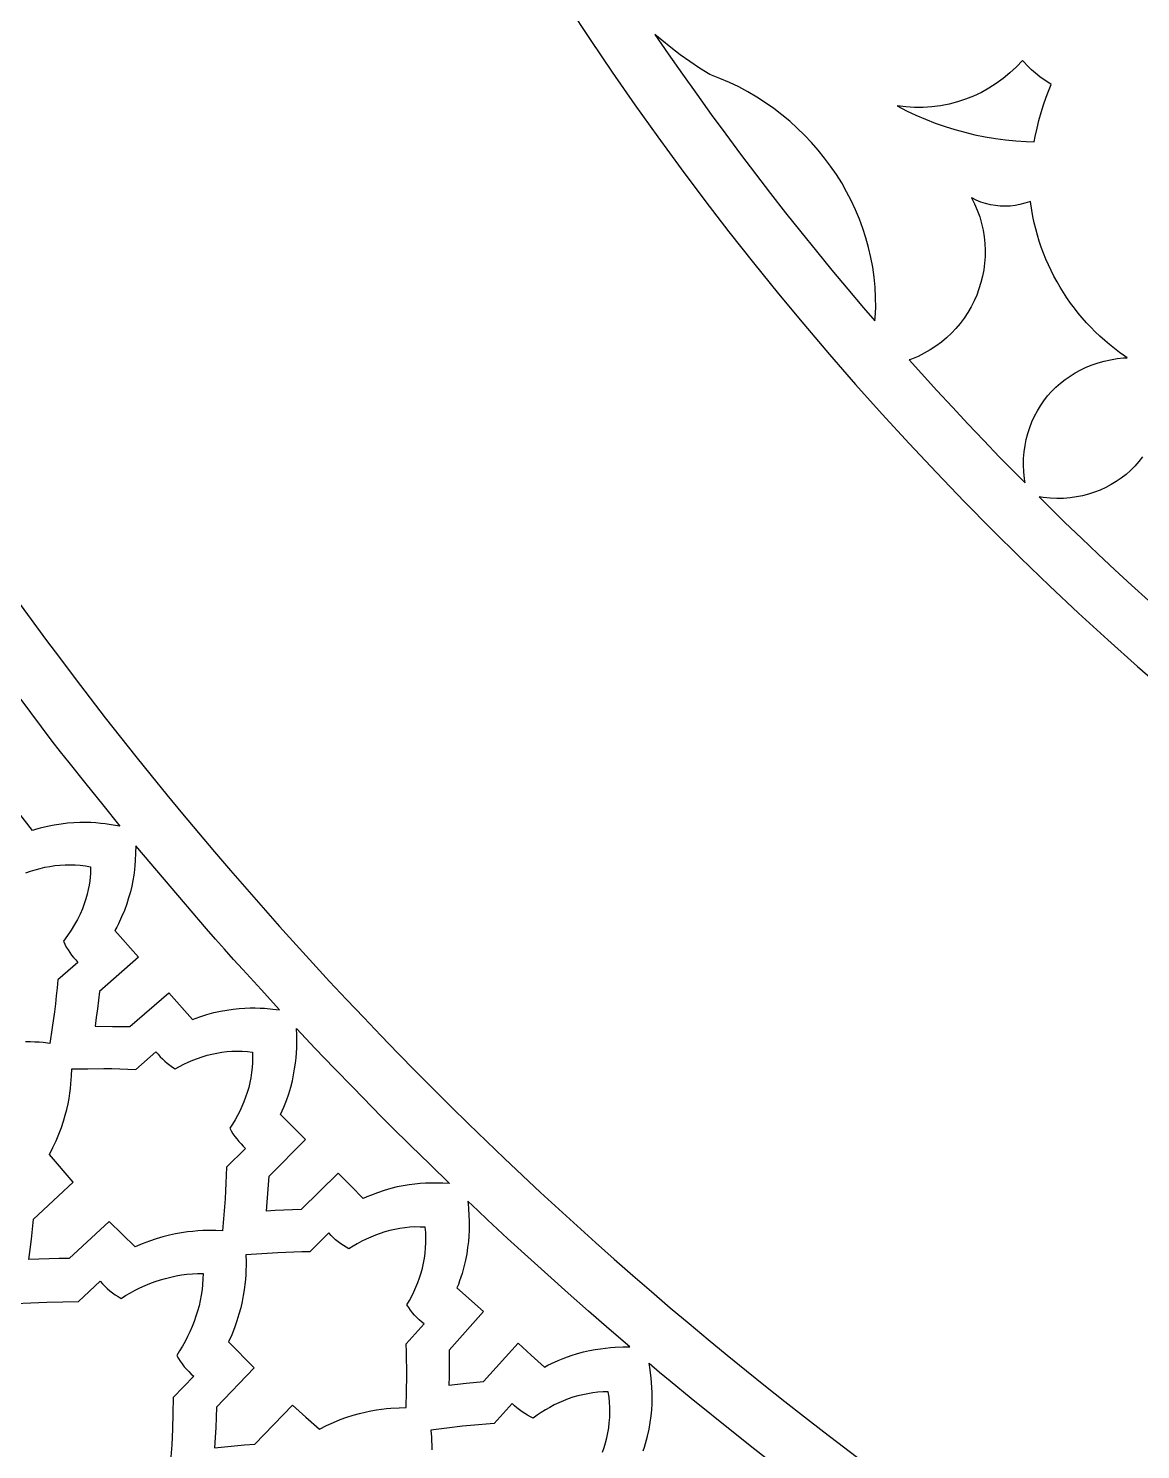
# Model space of a CAD drawing. Extents: x -550 to 550, y -550 to 550.
# Drawn here: x -286.9 to -188.4, y -283 to -157.1 of the extents above; entities that cross this region are included whole.
import ezdxf

# ---------------------------------------------------------------- set-up
doc = ezdxf.new("R2010")
doc.units = 0
doc.layers.add('LAYER_1', color=18, linetype='CONTINUOUS')
doc.layers.add('LAYER_10', color=4, linetype='CONTINUOUS')

msp = doc.modelspace()

# ---------------------------------------------------------------- linework, layer by layer
at = {"layer": 'LAYER_1'}
for points in [[(0, 550, 0.414214), (-550, 0, 0.414214), (0, -550, 0.414214), (550, 0, 0.414214)], [(-196.97, -163.89), (-196.74, -163.21), (-196.48, -162.54), (-196.3, -162.09), (-196.51, -161.95), (-196.91, -161.68), (-197.3, -161.4), (-197.68, -161.09), (-198.04, -160.78), (-198.39, -160.44), (-198.73, -160.09), (-198.84, -159.97, -0.255708), (-209.95, -163.98), (-209.93, -163.99), (-209.1, -164.41), (-208.27, -164.8), (-207.42, -165.17), (-206.57, -165.5), (-205.7, -165.8), (-204.83, -166.08), (-203.94, -166.32), (-203.05, -166.54), (-202.15, -166.72), (-201.24, -166.87), (-200.33, -167), (-199.42, -167.09), (-198.5, -167.15), (-197.8, -167.17), (-197.71, -166.69), (-197.55, -165.97), (-197.38, -165.27), (-197.18, -164.57)]]:
    msp.add_lwpolyline(points, format="xyb", close=True, dxfattribs=at)
for points in [[(-224.78, -161.92), (-225.63, -161.55), (-226.52, -161.21), (-227.43, -160.64), (-228.3, -160.06), (-229.15, -159.45), (-229.98, -158.82), (-230.79, -158.17), (-231.4, -157.65), (-230.22, -159.37), (-228.96, -161.17), (-227.69, -162.96), (-226.41, -164.74), (-225.12, -166.5), (-223.81, -168.25), (-222.49, -170), (-221.16, -171.73), (-219.81, -173.44), (-218.46, -175.15), (-217.09, -176.84), (-215.71, -178.53), (-214.31, -180.2), (-212.91, -181.86), (-211.91, -183.02), (-211.88, -182.74), (-211.84, -181.84), (-211.85, -180.94), (-211.89, -180.04), (-211.97, -179.16), (-212.1, -178.27), (-212.26, -177.4), (-212.46, -176.53), (-212.7, -175.68), (-212.97, -174.83), (-213.28, -174), (-213.62, -173.18), (-214, -172.37), (-214.41, -171.58), (-214.85, -170.81), (-215.32, -170.06), (-215.83, -169.32), (-216.36, -168.6), (-216.92, -167.9), (-217.51, -167.23), (-218.13, -166.58), (-218.78, -165.95), (-219.45, -165.35), (-220.14, -164.77), (-220.86, -164.22), (-221.6, -163.7), (-222.36, -163.21), (-223.15, -162.74), (-223.96, -162.31)], [(-198.61, -197.37), (-198.67, -197), (-198.73, -196.39), (-198.75, -195.79), (-198.74, -195.2), (-198.69, -194.63), (-198.61, -194.06), (-198.51, -193.51), (-198.37, -192.98), (-198.2, -192.45), (-198, -191.95), (-197.78, -191.46), (-197.52, -190.98), (-197.24, -190.53), (-196.94, -190.09), (-196.61, -189.67), (-196.26, -189.28), (-195.88, -188.9), (-195.48, -188.55), (-195.06, -188.22), (-194.62, -187.91), (-194.16, -187.62), (-193.68, -187.36), (-193.19, -187.13), (-192.67, -186.92), (-192.14, -186.74), (-191.6, -186.58), (-191.04, -186.46), (-190.46, -186.36), (-189.88, -186.3), (-189.57, -186.28), (-189.78, -186.14), (-190.24, -185.81), (-190.69, -185.47), (-191.13, -185.12), (-191.56, -184.75), (-191.98, -184.38), (-192.39, -183.99), (-192.78, -183.59), (-193.17, -183.18), (-193.54, -182.76), (-193.9, -182.33), (-194.24, -181.89), (-194.58, -181.44), (-194.9, -180.99), (-195.2, -180.52), (-195.5, -180.05), (-195.78, -179.56), (-196.05, -179.07), (-196.3, -178.57), (-196.54, -178.06), (-196.76, -177.55), (-196.97, -177.03), (-197.17, -176.5), (-197.35, -175.97), (-197.51, -175.43), (-197.67, -174.88), (-197.8, -174.33), (-197.92, -173.78), (-198.02, -173.21), (-198.11, -172.65), (-198.14, -172.44), (-198.21, -172.47), (-198.63, -172.61), (-199.06, -172.72), (-199.5, -172.8), (-199.93, -172.85), (-200.37, -172.87), (-200.81, -172.86), (-201.24, -172.81), (-201.68, -172.74), (-202.1, -172.63), (-202.52, -172.5), (-202.93, -172.34), (-203.33, -172.14), (-203.36, -172.13), (-203.08, -172.67), (-202.84, -173.23), (-202.63, -173.81), (-202.46, -174.39), (-202.33, -174.98), (-202.23, -175.57), (-202.17, -176.16), (-202.15, -176.75), (-202.15, -177.33), (-202.2, -177.92), (-202.27, -178.49), (-202.38, -179.07), (-202.52, -179.63), (-202.69, -180.19), (-202.89, -180.73), (-203.13, -181.26), (-203.39, -181.78), (-203.68, -182.29), (-204, -182.77), (-204.35, -183.24), (-204.73, -183.69), (-205.13, -184.12), (-205.56, -184.52), (-206.02, -184.91), (-206.5, -185.26), (-207.01, -185.59), (-207.54, -185.89), (-208.09, -186.16), (-208.67, -186.4), (-208.87, -186.47), (-207.79, -187.68), (-206.43, -189.18), (-205.05, -190.67), (-203.67, -192.15), (-202.27, -193.62), (-200.86, -195.09), (-199.43, -196.54)], [(-280.97, -245.48), (-279.43, -245.49), (-277.89, -245.51), (-274.43, -242.51), (-272.34, -244.87), (-272.01, -244.75), (-271.69, -244.64), (-271.06, -244.44), (-270.45, -244.27), (-269.86, -244.14), (-269.29, -244.04), (-268.74, -243.96), (-268.21, -243.91), (-267.71, -243.88), (-267.23, -243.86), (-266.78, -243.86), (-266.35, -243.87), (-265.95, -243.89), (-265.23, -243.95), (-264.64, -244.01), (-266.26, -242.23), (-267.89, -240.45), (-268.7, -239.56), (-269.5, -238.66), (-270.3, -237.76), (-271.09, -236.84), (-277.35, -229.51), (-277.37, -230.11), (-277.41, -230.82), (-277.44, -231.22), (-277.48, -231.64), (-277.54, -232.09), (-277.62, -232.56), (-277.72, -233.06), (-277.84, -233.57), (-277.99, -234.1), (-278.16, -234.65), (-278.37, -235.22), (-278.61, -235.8), (-278.89, -236.4), (-279.04, -236.7), (-279.21, -237), (-277.13, -239.37), (-280.56, -242.4), (-280.76, -243.94), (-280.86, -244.71)], [(-265.78, -261.84), (-265.72, -261.06), (-265.66, -260.29), (-265.56, -258.74), (-262.32, -255.51), (-264.54, -253.28), (-264.39, -252.96), (-264.26, -252.65), (-264.01, -252.04), (-263.81, -251.45), (-263.63, -250.87), (-263.49, -250.31), (-263.38, -249.77), (-263.29, -249.25), (-263.22, -248.75), (-263.17, -248.27), (-263.13, -247.82), (-263.11, -247.39), (-263.11, -246.99), (-263.11, -246.27), (-263.12, -245.68), (-262.3, -246.57), (-261.48, -247.44), (-259.8, -249.18), (-258.12, -250.9), (-256.43, -252.63), (-255.59, -253.49), (-254.74, -254.34), (-253.03, -256.04), (-251.3, -257.72), (-249.57, -259.4), (-250.16, -259.37), (-250.88, -259.36), (-251.28, -259.36), (-251.71, -259.38), (-252.17, -259.41), (-252.65, -259.45), (-253.15, -259.52), (-253.67, -259.6), (-254.22, -259.71), (-254.78, -259.85), (-255.36, -260.01), (-255.96, -260.22), (-256.58, -260.45), (-256.9, -260.58), (-257.21, -260.73), (-258.33, -259.62), (-258.88, -259.06), (-259.43, -258.49), (-262.71, -261.69), (-264.25, -261.75), (-265.01, -261.79)], [(-286.82, -266.13), (-286.71, -265.24), (-286.6, -264.34), (-286.51, -263.45), (-286.42, -262.55), (-282.91, -259.27), (-285.01, -256.84), (-284.69, -256.22), (-284.41, -255.62), (-284.16, -255.03), (-283.94, -254.45), (-283.76, -253.89), (-283.6, -253.35), (-283.47, -252.84), (-283.36, -252.34), (-283.27, -251.86), (-283.2, -251.41), (-283.14, -250.98), (-283.1, -250.58), (-283.05, -249.86), (-283.03, -249.26), (-281.61, -249.24), (-280.19, -249.23), (-279.48, -249.23), (-278.77, -249.25), (-278.06, -249.27), (-277.35, -249.3), (-275.57, -247.74), (-275.39, -247.96), (-275.2, -248.17), (-275, -248.37), (-274.79, -248.57), (-274.57, -248.75), (-274.34, -248.93), (-274.11, -249.1), (-273.87, -249.25), (-273.49, -249.04), (-273.11, -248.84), (-272.71, -248.65), (-272.3, -248.48), (-271.89, -248.32), (-271.47, -248.18), (-271.04, -248.05), (-270.61, -247.94), (-270.17, -247.85), (-269.73, -247.77), (-269.29, -247.72), (-268.84, -247.69), (-268.39, -247.67), (-267.93, -247.68), (-267.48, -247.71), (-267.02, -247.76), (-267.01, -248.22), (-267.02, -248.68), (-267.05, -249.13), (-267.1, -249.58), (-267.17, -250.03), (-267.25, -250.47), (-267.36, -250.91), (-267.49, -251.34), (-267.63, -251.76), (-267.79, -252.18), (-267.96, -252.59), (-268.15, -252.99), (-268.35, -253.38), (-268.57, -253.76), (-268.8, -254.14), (-269.04, -254.5), (-268.9, -254.75), (-268.75, -254.99), (-268.59, -255.23), (-268.42, -255.46), (-268.23, -255.68), (-268.04, -255.89), (-267.84, -256.09), (-267.64, -256.29), (-269.33, -257.95), (-269.35, -258.65), (-269.37, -259.36), (-269.41, -260.06), (-269.45, -260.77), (-269.56, -262.17), (-269.68, -263.58), (-270.28, -263.56), (-270.63, -263.56), (-271.01, -263.56), (-271.41, -263.57), (-271.85, -263.6), (-272.31, -263.64), (-272.79, -263.69), (-273.3, -263.77), (-273.83, -263.86), (-274.38, -263.98), (-274.95, -264.13), (-275.54, -264.3), (-276.15, -264.51), (-276.78, -264.75), (-277.42, -265.02), (-279.72, -262.77), (-283.26, -266.03), (-284.15, -266.04), (-285.04, -266.06), (-285.93, -266.09)], [(-249.64, -277.26), (-248.88, -277.16), (-248.11, -277.08), (-246.58, -276.92), (-243.5, -273.53), (-242.34, -274.6), (-241.76, -275.13), (-241.17, -275.65), (-240.86, -275.49), (-240.55, -275.34), (-239.95, -275.06), (-239.36, -274.83), (-238.79, -274.62), (-238.23, -274.45), (-237.7, -274.31), (-237.18, -274.19), (-236.68, -274.1), (-236.2, -274.03), (-235.75, -273.97), (-235.32, -273.93), (-234.92, -273.9), (-234.2, -273.87), (-233.61, -273.86), (-235.44, -272.29), (-237.26, -270.71), (-239.07, -269.12), (-240.86, -267.5), (-242.65, -265.88), (-244.43, -264.26), (-246.2, -262.63), (-247.08, -261.8), (-247.95, -260.97), (-247.9, -261.56), (-247.86, -262.28), (-247.84, -262.68), (-247.84, -263.11), (-247.84, -263.56), (-247.87, -264.04), (-247.91, -264.54), (-247.97, -265.07), (-248.05, -265.62), (-248.16, -266.19), (-248.3, -266.78), (-248.47, -267.38), (-248.68, -268.01), (-248.79, -268.33), (-248.92, -268.65), (-246.56, -270.74), (-249.61, -274.16), (-249.61, -275.71), (-249.62, -276.48)], [(-270.38, -282.8), (-269.5, -282.71), (-268.61, -282.62), (-267.72, -282.55), (-266.83, -282.49), (-263.49, -279.02), (-262.9, -279.56), (-262.3, -280.09), (-261.09, -281.14), (-260.46, -280.83), (-259.85, -280.56), (-259.25, -280.31), (-258.67, -280.1), (-258.1, -279.92), (-257.56, -279.77), (-257.04, -279.64), (-256.53, -279.54), (-256.05, -279.45), (-255.6, -279.38), (-255.17, -279.33), (-254.76, -279.29), (-254.04, -279.25), (-253.43, -279.23), (-253.39, -277.83), (-253.37, -276.42), (-253.37, -275.71), (-253.38, -275.01), (-253.4, -274.3), (-253.43, -273.6), (-251.83, -271.84), (-252.05, -271.66), (-252.27, -271.47), (-252.47, -271.27), (-252.67, -271.06), (-252.85, -270.84), (-253.03, -270.62), (-253.19, -270.38), (-253.35, -270.14), (-253.13, -269.77), (-252.92, -269.38), (-252.73, -268.98), (-252.55, -268.58), (-252.38, -268.17), (-252.23, -267.75), (-252.1, -267.32), (-251.98, -266.89), (-251.88, -266.45), (-251.79, -266.01), (-251.73, -265.56), (-251.69, -265.11), (-251.66, -264.65), (-251.66, -264.2), (-251.68, -263.74), (-251.72, -263.28), (-252.18, -263.26), (-252.64, -263.25), (-253.09, -263.27), (-253.54, -263.32), (-253.99, -263.38), (-254.43, -263.46), (-254.86, -263.56), (-255.3, -263.68), (-255.72, -263.82), (-256.14, -263.97), (-256.55, -264.14), (-256.96, -264.32), (-257.35, -264.52), (-257.74, -264.73), (-258.11, -264.95), (-258.48, -265.18), (-258.73, -265.05), (-258.97, -264.89), (-259.21, -264.73), (-259.44, -264.56), (-259.66, -264.38), (-259.87, -264.19), (-260.07, -263.99), (-260.27, -263.78), (-261.95, -265.45), (-262.66, -265.46), (-263.36, -265.48), (-264.78, -265.54), (-266.19, -265.63), (-267.6, -265.72), (-267.59, -266.33), (-267.59, -266.68), (-267.6, -267.05), (-267.62, -267.46), (-267.65, -267.89), (-267.7, -268.34), (-267.76, -268.83), (-267.84, -269.33), (-267.94, -269.86), (-268.07, -270.41), (-268.22, -270.98), (-268.4, -271.56), (-268.61, -272.17), (-268.86, -272.79), (-269.14, -273.43), (-266.89, -275.72), (-270.21, -279.21), (-270.24, -280.11), (-270.28, -281.01), (-270.33, -281.9)]]:
    msp.add_lwpolyline(points, close=True, dxfattribs=at)
for points in [[(-188.22, -195.06), (-188.55, -195.48), (-188.9, -195.88), (-189.28, -196.26), (-189.67, -196.61), (-190.09, -196.94), (-190.53, -197.24), (-190.98, -197.52), (-191.46, -197.78), (-191.95, -198), (-192.45, -198.2), (-192.98, -198.37), (-193.51, -198.51), (-194.06, -198.61), (-194.63, -198.69), (-195.2, -198.74), (-195.79, -198.75), (-196.39, -198.73), (-197, -198.67), (-197.37, -198.61), (-196.54, -199.43), (-195.09, -200.86), (-193.62, -202.27), (-192.15, -203.67), (-190.67, -205.05), (-189.18, -206.43), (-187.68, -207.79)], [(-290.57, -212.51), (-284.78, -220.22), (-284.04, -221.17), (-283.3, -222.12), (-281.79, -224), (-280.28, -225.88), (-278.76, -227.75), (-279.35, -227.66), (-280.06, -227.56), (-280.46, -227.51), (-280.89, -227.47), (-281.34, -227.45), (-281.82, -227.43), (-282.32, -227.43), (-282.85, -227.46), (-283.4, -227.5), (-283.98, -227.57), (-284.58, -227.66), (-285.19, -227.79), (-285.83, -227.95), (-286.16, -228.04), (-286.49, -228.14), (-288.43, -225.66)], [(-287.09, -231.9), (-286.68, -231.75), (-286.26, -231.62), (-285.83, -231.5), (-285.4, -231.4), (-284.96, -231.32), (-284.52, -231.25), (-284.07, -231.21), (-283.62, -231.18), (-283.18, -231.17), (-282.72, -231.18), (-282.27, -231.22), (-281.82, -231.28), (-281.37, -231.36), (-281.37, -231.64), (-281.38, -231.94), (-281.4, -232.27), (-281.44, -232.61), (-281.49, -232.98), (-281.57, -233.37), (-281.66, -233.78), (-281.78, -234.2), (-281.93, -234.63), (-282.09, -235.08), (-282.29, -235.54), (-282.52, -236.01), (-282.78, -236.48), (-283.07, -236.97), (-283.4, -237.45), (-283.77, -237.95), (-283.65, -238.2), (-283.51, -238.46), (-283.36, -238.7), (-283.21, -238.94), (-283.04, -239.17), (-282.86, -239.4), (-282.68, -239.61), (-282.48, -239.82), (-284.27, -241.37), (-284.33, -242.08), (-284.4, -242.78), (-284.48, -243.48), (-284.56, -244.19), (-284.76, -245.59), (-284.96, -246.99), (-285.57, -246.93), (-285.91, -246.9), (-286.29, -246.88), (-286.69, -246.87), (-287.13, -246.87)], [(-288.05, -270.02), (-286.64, -269.96), (-285.24, -269.9), (-283.83, -269.87), (-282.43, -269.85), (-280.5, -268.05), (-280.31, -268.28), (-280.1, -268.49), (-279.88, -268.7), (-279.65, -268.9), (-279.42, -269.08), (-279.17, -269.26), (-278.92, -269.42), (-278.66, -269.57), (-278.26, -269.32), (-277.84, -269.08), (-277.42, -268.85), (-276.99, -268.64), (-276.54, -268.44), (-276.1, -268.26), (-275.64, -268.09), (-275.18, -267.93), (-274.72, -267.8), (-274.25, -267.68), (-273.78, -267.58), (-273.3, -267.49), (-272.83, -267.43), (-272.35, -267.39), (-271.88, -267.37), (-271.4, -267.37), (-271.41, -267.85), (-271.44, -268.33), (-271.49, -268.8), (-271.56, -269.28), (-271.65, -269.75), (-271.76, -270.23), (-271.89, -270.69), (-272.04, -271.16), (-272.2, -271.62), (-272.38, -272.07), (-272.57, -272.52), (-272.78, -272.96), (-273, -273.39), (-273.23, -273.81), (-273.48, -274.23), (-273.73, -274.63), (-273.58, -274.89), (-273.42, -275.14), (-273.25, -275.38), (-273.06, -275.62), (-272.87, -275.84), (-272.66, -276.06), (-272.44, -276.27), (-272.22, -276.46), (-274.05, -278.36), (-274.07, -279.76), (-274.12, -281.16), (-274.18, -282.55), (-274.27, -283.95)], [(-232.42, -283.07), (-232.31, -282.74), (-232.21, -282.41), (-232.04, -281.77), (-231.91, -281.15), (-231.8, -280.55), (-231.73, -279.98), (-231.67, -279.43), (-231.64, -278.9), (-231.63, -278.39), (-231.64, -277.91), (-231.66, -277.45), (-231.69, -277.03), (-231.72, -276.63), (-231.81, -275.91), (-231.89, -275.32), (-230.97, -276.1), (-230.05, -276.87), (-228.18, -278.4), (-224.43, -281.43), (-222.54, -282.93), (-220.64, -284.41)], [(-236.03, -283.2), (-235.89, -282.77), (-235.76, -282.35), (-235.65, -281.91), (-235.56, -281.47), (-235.48, -281.03), (-235.43, -280.58), (-235.39, -280.13), (-235.37, -279.68), (-235.38, -279.23), (-235.4, -278.77), (-235.45, -278.32), (-235.52, -277.86), (-235.98, -277.86), (-236.44, -277.89), (-236.89, -277.94), (-237.34, -278.01), (-237.78, -278.1), (-238.22, -278.2), (-238.65, -278.33), (-239.07, -278.48), (-239.49, -278.64), (-239.9, -278.81), (-240.3, -279.01), (-240.69, -279.22), (-241.07, -279.44), (-241.45, -279.67), (-241.81, -279.91), (-242.16, -280.17), (-242.42, -280.05), (-242.67, -279.91), (-242.91, -279.77), (-243.15, -279.61), (-243.39, -279.44), (-243.61, -279.26), (-243.83, -279.08), (-244.03, -278.88), (-245.61, -280.65), (-246.32, -280.7), (-247.02, -280.76), (-248.42, -280.9), (-249.82, -281.07), (-251.22, -281.24), (-251.18, -281.85), (-251.16, -282.19), (-251.15, -282.57), (-251.14, -282.98)]]:
    msp.add_lwpolyline(points, dxfattribs=at)
at = {"layer": 'LAYER_10'}
for points in [[(-485, 0, 0.414214), (0, -485, 0.414214), (485, 0, 0.414214), (0, 485, 0.414214)], [(355, 0, 0.414214), (0, 355, 0.414214), (-355, 0, 0.414214), (0, -355, 0.414214)], [(-285, 0, 0.414214), (0, -285, 0.414214), (285, 0, 0.414214), (0, 285, 0.414214)]]:
    msp.add_lwpolyline(points, format="xyb", close=True, dxfattribs=at)

doc.saveas('drawing.dxf')
